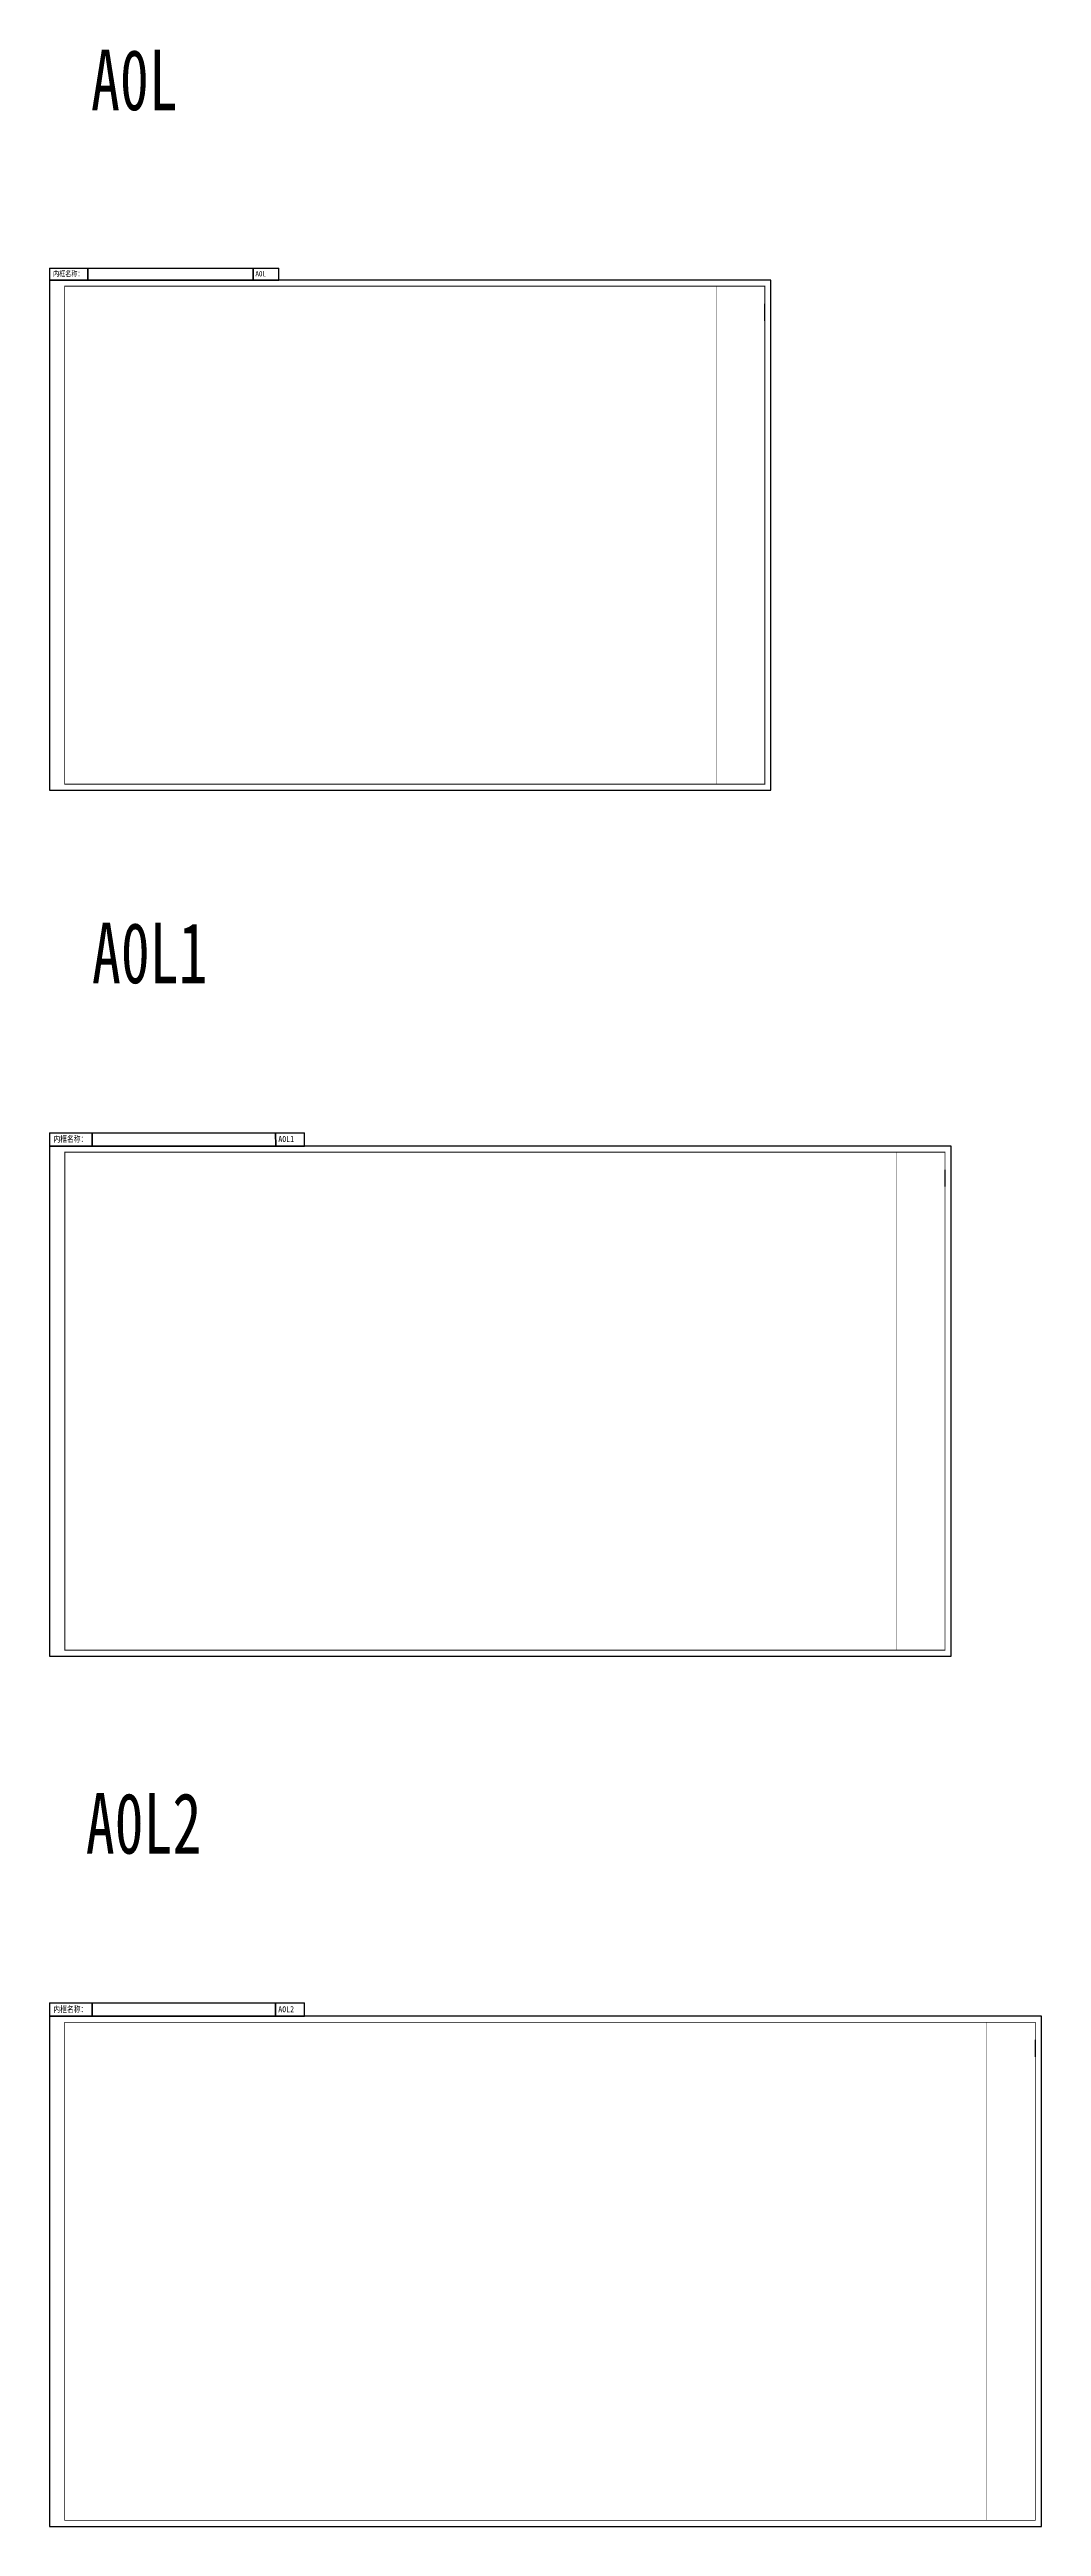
# Model space of a CAD drawing. Extents: x -302153 to 1239823, y 44204 to 1496698.
# Drawn here: x -302057 to -138557, y 1088416 to 1496698 of the extents above; entities that cross this region are included whole.
import ezdxf

# ---------------------------------------------------------------- set-up
doc = ezdxf.new("R2010")
doc.units = 0
doc.header["$LTSCALE"] = 1500
doc.header["$MEASUREMENT"] = 0
doc.layers.add('内框', color=8, linetype='CONTINUOUS', plot=False)
doc.styles.add('TH-STYLE1', font='', dxfattribs={"width": 0.7})
doc.styles.add('黑体', font='simhei.ttf')
doc.styles.get('TH-STYLE1').set_extended_font_data('SimSun')

# ---------------------------------------------------------------- blocks, each defined once
blk = doc.blocks.new('THAPE_A0L_inner')
at = {"layer": '内框'}
for p, q in [((0, 860.8), (0, 841)), ((0, 860.8), (378, 860.8)), ((63, 841), (63, 860.8)), ((63, 860.8), (63, 841)), ((335.4, 841), (335.4, 860.8)), ((335.4, 860.8), (335.4, 841)), ((378, 841), (378, 860.8)), ((0, 841), (63, 841)), ((36, 841), (0, 841)), ((108, 841), (36, 841)), ((63, 841), (335.4, 841)), ((252, 841), (108, 841)), ((378, 841), (252, 841)), ((335.4, 841), (378, 841)), ((1179, 774), (1179, 802))]:
    blk.add_line(p, q, dxfattribs=at)
blk.add_lwpolyline([(0, 0), (1189, 0), (1189, 841), (0, 841)], close=True, dxfattribs=at)
at = {"layer": '内框', "const_width": 1.4}
blk.add_lwpolyline([(25, 831), (25, 10), (1179, 10), (1179, 831)], close=True, dxfattribs=at)
at = {"layer": '内框', "const_width": 0.5}
blk.add_lwpolyline([(1099, 831), (1099, 10)], dxfattribs=at)
at = {"layer": '内框', "style": '黑体', "width": 0.8}
for s, p in [('内框名称：', (5.7, 847)), ('A0L', (339.3, 847))]:
    blk.add_text(s, height=9, dxfattribs=at).set_placement(p)
blk.add_attdef('内框名称', (66.2, 847), '', height=9, dxfattribs=at)
blk = doc.blocks.new('THAPE_A0L1_inner')
at = {"layer": '内框'}
for p, q in [((0, 863), (0, 841)), ((0, 863), (420, 863)), ((70, 841), (70, 863)), ((70, 863), (70, 841)), ((372.7, 841), (372.6, 863)), ((372.6, 863), (372.7, 841)), ((420, 841), (420, 863)), ((0, 841), (70, 841)), ((40, 841), (0, 841)), ((120, 841), (40, 841)), ((70, 841), (372.7, 841)), ((280, 841), (120, 841)), ((420, 841), (280, 841)), ((372.7, 841), (420, 841)), ((1476, 774), (1476, 802))]:
    blk.add_line(p, q, dxfattribs=at)
blk.add_lwpolyline([(0, 0), (1486, 0), (1486, 841), (0, 841)], close=True, dxfattribs=at)
at = {"layer": '内框', "const_width": 1.4}
blk.add_lwpolyline([(25, 831), (25, 10), (1476, 10), (1476, 831)], close=True, dxfattribs=at)
at = {"layer": '内框', "const_width": 0.5}
blk.add_lwpolyline([(1396, 831), (1396, 10)], dxfattribs=at)
at = {"layer": '内框', "style": '黑体', "width": 0.8}
for s, p in [('内框名称：', (6.3, 847.6)), ('A0L1', (377, 847.6))]:
    blk.add_text(s, height=10, dxfattribs=at).set_placement(p)
blk.add_attdef('内框名称', (73.6, 847.6), '', height=10, dxfattribs=at)
blk = doc.blocks.new('THAPE_A0L2_inner')
at = {"layer": '内框'}
for p, q in [((0, 863), (0, 841)), ((0, 863), (420, 863)), ((70, 841), (70, 863)), ((70, 863), (70, 841)), ((372.7, 841), (372.6, 863)), ((372.6, 863), (372.7, 841)), ((420, 841), (420, 863)), ((0, 841), (70, 841)), ((40, 841), (0, 841)), ((120, 841), (40, 841)), ((70, 841), (372.7, 841)), ((280, 841), (120, 841)), ((420, 841), (280, 841)), ((372.7, 841), (420, 841)), ((1625, 774), (1625, 802))]:
    blk.add_line(p, q, dxfattribs=at)
blk.add_lwpolyline([(0, 0), (1635, 0), (1635, 841), (0, 841)], close=True, dxfattribs=at)
at = {"layer": '内框', "const_width": 1.4}
blk.add_lwpolyline([(25, 831), (25, 10), (1625, 10), (1625, 831)], close=True, dxfattribs=at)
at = {"layer": '内框', "const_width": 0.5}
blk.add_lwpolyline([(1545, 831), (1545, 10)], dxfattribs=at)
at = {"layer": '内框', "style": '黑体', "width": 0.8}
for s, p in [('内框名称：', (6.3, 847.6)), ('A0L2', (377, 847.6))]:
    blk.add_text(s, height=10, dxfattribs=at).set_placement(p)
blk.add_attdef('内框名称', (73.6, 847.6), '', height=10, dxfattribs=at)

msp = doc.modelspace()

# ---------------------------------------------------------------- block references
at = {"layer": '内框', "xscale": 100, "yscale": 100, "zscale": 100}
for name, p in [('THAPE_A0L_inner', (-302056.7207, 1374595.3742)), ('THAPE_A0L1_inner', (-302049.4133, 1231860.807)), ('THAPE_A0L2_inner', (-302056.7207, 1088415.6232))]:
    msp.add_blockref(name, p, dxfattribs=at)

# ---------------------------------------------------------------- texts
at = {"layer": '内框', "char_height": 10000, "width": 30007.30992, "attachment_point": 1, "style": 'TH-STYLE1'}
for s, insert in [('A0L', (-295222.2868, 1496697.6803)), ('A0L1', (-295064.6774, 1352795.957)), ('A0L2', (-296081.3038, 1209323.4282))]:
    msp.add_mtext(s, dxfattribs=dict(at, insert=insert))

doc.saveas('drawing.dxf')
